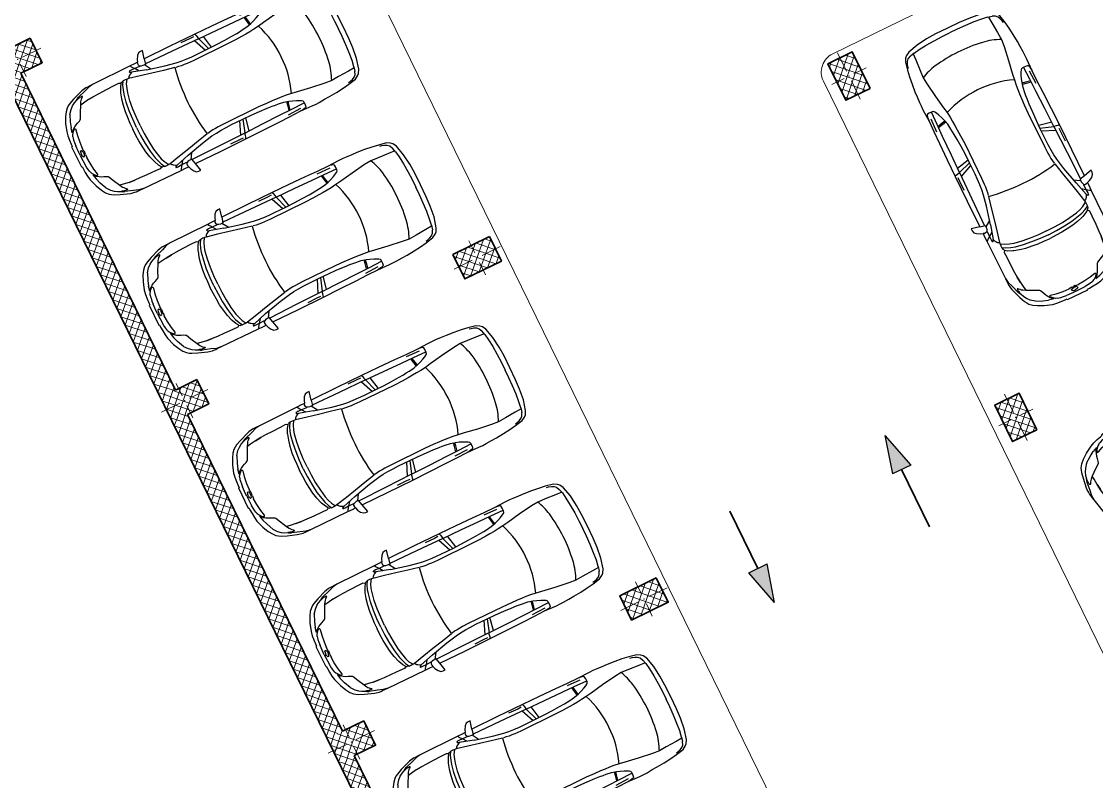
# Model space of a CAD drawing. Header units: metres. Extents: x 7511783 to 7512372, y 4692307 to 4692611.
# Drawn here: x 7511943.34 to 7511959.18, y 4692546.07 to 4692557.27 of the extents above; entities that cross this region are included whole.
import ezdxf

# ---------------------------------------------------------------- set-up
doc = ezdxf.new("R2010")
doc.units = ezdxf.units.M
doc.layers.get('0').update_dxf_attribs({"lineweight": 0})
for name, color, linetype, lineweight in [('2D Drafting - General_Pen_No__1', 7, 'Continuous', 0), ('A - Muret', 7, 'Continuous', 0), ('A - Muret_Pen_No__7', 7, 'Continuous', 0), ('A - Pllaka Themel', 7, 'Continuous', 0), ('A - Pllaka Themel_Pen_No__42', 8, 'Continuous', 0), ('A - Shtyllat', 7, 'Continuous', 0), ('A - Shtyllat_Pen_No__1', 7, 'Continuous', 0), ('A - Shtyllat_Pen_No__7', 7, 'Continuous', 0), ('A -Polyline', 7, 'Continuous', 0), ('Interior - Furniture _Pen_No__42', 8, 'Continuous', 0)]:
    doc.layers.add(name, color=color, linetype=linetype, lineweight=lineweight)
for name, color, linetype, lineweight, true_color in [('A - Muret_Pen_No__102', 7, 'Continuous', 0, 0xcccccc), ('A -Polyline_Pen_No__178', 7, 'Continuous', 0, 0xbda888), ('A -Polyline_Pen_No__48', 7, 'Continuous', 0, 0xa80f02), ('A -Polyline_Pen_No__8', 7, 'Continuous', 0, 0xa80f02)]:
    doc.layers.add(name, color=color, linetype=linetype, lineweight=lineweight, true_color=true_color)
pattern_1 = [(44.99999999999999, (0, 0), (-68.94290863686237, 68.94290863686243), []), (135.0000000000002, (0, 0), (68.94290863686219, 68.94290863686261), [])]

# ---------------------------------------------------------------- blocks, each defined once
blk = doc.blocks.new('Slab_5', base_point=(27099.99999994247, -19050.45703700876))
at = {"layer": 'A - Pllaka Themel_Pen_No__42', "color": 8, "linetype": 'Continuous', "lineweight": 25, "flags": 128}
blk.add_lwpolyline([(27099.99999994247, -19050.45703700876), (27099.99999994245, -53141.28956256485), (34367.48378446266, -53141.28956256485), (34572.08011014806, -54047.73212241127), (58725.51372234098, -48551.56399353077), (58577.30438397717, -47886.40318112021), (60192.66493870387, -47573.34216697118), (56976.71528492225, -33242.20353530695), (55470.262655318, -33580.37692266011), (52202.17436583389, -19050.80466526669)], close=True, dxfattribs=at)
blk = doc.blocks.new('Wall_57', base_point=(27099.99446052978, -53141.22343468484))
at = {"layer": 'A - Muret_Pen_No__102', "linetype": 'Continuous', "lineweight": 13, "true_color": 0xcccccc}
h = blk.add_hatch(dxfattribs=at)
h.set_pattern_fill('CONCRETE_BLOCK', color=254, style=0, pattern_type=2)
h.set_pattern_definition(pattern_1)
h.paths.add_polyline_path([(27099.99446052978, -36341.22337217613), (27099.99990243904, -35941.22350032902), (27349.99453503392, -35941.22696336218), (27349.99453503392, -30741.22689783305), (27099.99446052978, -30741.22343479989)])
h = blk.add_hatch(dxfattribs=at)
h.set_pattern_fill('CONCRETE_BLOCK', color=254, style=0, pattern_type=2)
h.set_pattern_definition(pattern_1)
h.paths.add_polyline_path([(27099.99446052978, -41941.22340399874), (27100.00003356941, -41541.22340172569), (27349.99446195043, -41541.22684389723), (27349.99446195043, -36341.22681434767), (27099.99446052978, -36341.22337217613)])
h = blk.add_hatch(dxfattribs=at)
h.set_pattern_fill('CONCRETE_BLOCK', color=254, style=0, pattern_type=2)
h.set_pattern_definition(pattern_1)
h.paths.add_polyline_path([(27349.99446195043, -41941.22684617028), (27099.99446052978, -41941.22340399874), (27099.99446052978, -47341.22343468483), (27099.99986965648, -46941.22326849886), (27349.99446195043, -46941.22671067039)])
at = {"layer": 'A - Muret_Pen_No__7', "color": 7, "linetype": 'Continuous', "lineweight": 35, "flags": 128}
for points in [[(27099.99446052978, -24950.64005230588), (27099.99446052978, -53141.22343468484)], [(27349.99446052978, -35941.2268968561), (27349.99446052978, -30741.22689693282)], [(27349.99446052978, -41541.22689681775), (27349.99446052978, -36341.22689689446)], [(27349.99446052978, -46941.2268967794), (27349.99446052978, -41941.22689685611)]]:
    blk.add_lwpolyline(points, dxfattribs=at)
blk = doc.blocks.new('Column_113', base_point=(27399.99723020735, -30541.22758937858))
at = {"layer": 'A - Shtyllat', "linetype": 'Continuous', "lineweight": 0, "true_color": 0x000000}
h = blk.add_hatch(dxfattribs=at)
h.set_pattern_fill('CONCRETE_BLOCK', color=18, style=0, pattern_type=2)
h.set_pattern_definition(pattern_1)
h.paths.add_polyline_path([(27099.99446052978, -30741.22343479989), (27349.99446052978, -30741.22689693281), (27349.99446052978, -30341.22689689446), (27099.99999994247, -30341.22343483824)])
h = blk.add_hatch(dxfattribs=at)
h.set_pattern_fill('CONCRETE_BLOCK', color=18, style=0, pattern_type=2)
h.set_pattern_definition(pattern_1)
h.paths.add_polyline_path([(27699.99999988493, -30341.23174395727), (27349.99446052978, -30341.22689689446), (27349.99446052978, -30741.22689693281), (27699.99446047224, -30741.23174391892)])
at = {"layer": 'A - Shtyllat_Pen_No__1', "color": 7, "linetype": 'Continuous', "lineweight": 13}
for p, q in [((27399.99833808989, -30461.22758938625), (27400.00110779624, -30261.22758940543)), ((27319.99723021503, -30541.22648149604), (27019.99723024379, -30541.22232693652)), ((27479.99723019968, -30541.22869726111), (27779.99723017092, -30541.23285182063)), ((27399.99612232482, -30621.22758937091), (27399.99335261847, -30821.22758935173))]:
    blk.add_line(p, q, dxfattribs=at)
blk.add_point((27399.99723020735, -30541.22758937858), dxfattribs=at)
at = {"layer": 'A - Shtyllat_Pen_No__7', "color": 7, "linetype": 'Continuous', "lineweight": 35, "flags": 128}
for points in [[(27699.99999988493, -30341.23174395727), (27349.99446052978, -30341.22689689446)], [(27349.99446052978, -30741.22689693281), (27699.99446047224, -30741.23174391892), (27699.99999988493, -30341.23174395727)]]:
    blk.add_lwpolyline(points, dxfattribs=at)
blk = doc.blocks.new('Column_114', base_point=(32200, -36141.28540810118))
at = {"layer": 'A - Shtyllat', "linetype": 'Continuous', "lineweight": 0, "true_color": 0x000000}
h = blk.add_hatch(dxfattribs=at)
h.set_pattern_fill('CONCRETE_BLOCK', color=18, style=0, pattern_type=2)
h.set_pattern_definition(pattern_1)
h.paths.add_polyline_path([(32500.00276967757, -35941.28956267988), (31900.00276973511, -35941.28125356085), (31899.99723032242, -36341.28125352249), (32499.99723026488, -36341.28956264152)])
at = {"layer": 'A - Shtyllat_Pen_No__1', "color": 7, "linetype": 'Continuous', "lineweight": 13}
for p, q in [((32200.00110788253, -36061.28540810885), (32200.00387758888, -35861.28540812803)), ((32120.00000000767, -36141.28430021864), (31820.00000003643, -36141.28014565913)), ((32199.99889211746, -36221.28540809351), (32199.99612241111, -36421.28540807433)), ((32279.99999999233, -36141.28651598372), (32579.99999996355, -36141.29067054323))]:
    blk.add_line(p, q, dxfattribs=at)
blk.add_point((32200, -36141.28540810118), dxfattribs=at)
at = {"layer": 'A - Shtyllat_Pen_No__7', "color": 7, "linetype": 'Continuous', "lineweight": 35, "flags": 128}
blk.add_lwpolyline([(32500.00276967757, -35941.28956267988), (31900.00276973511, -35941.28125356085), (31899.99723032242, -36341.28125352249), (32499.99723026488, -36341.28956264152)], close=True, dxfattribs=at)
blk = doc.blocks.new('Column_115', base_point=(38299.99999999999, -36141.28540810119))
at = {"layer": 'A - Shtyllat', "linetype": 'Continuous', "lineweight": 0, "true_color": 0x000000}
h = blk.add_hatch(dxfattribs=at)
h.set_pattern_fill('CONCRETE_BLOCK', color=18, style=0, pattern_type=2)
h.set_pattern_definition(pattern_1)
h.paths.add_polyline_path([(38499.9958454213, -36441.28817777876), (38500.00415454033, -35841.28817783631), (38100.00415457868, -35841.28263842361), (38099.99584545965, -36441.28263836607)])
at = {"layer": 'A - Shtyllat_Pen_No__1', "color": 7, "linetype": 'Continuous', "lineweight": 13}
for p, q in [((38300.00110788253, -36061.28540810886), (38300.00526244204, -35761.28540813763)), ((38220.00000000766, -36141.28430021865), (38020.00000002684, -36141.28153051231)), ((38299.99889211745, -36221.28540809352), (38299.99473755794, -36521.28540806475)), ((38379.99999999232, -36141.28651598373), (38579.99999997314, -36141.28928569007))]:
    blk.add_line(p, q, dxfattribs=at)
blk.add_point((38299.99999999999, -36141.28540810119), dxfattribs=at)
at = {"layer": 'A - Shtyllat_Pen_No__7', "color": 7, "linetype": 'Continuous', "lineweight": 35, "flags": 128}
blk.add_lwpolyline([(38499.9958454213, -36441.28817777876), (38500.00415454033, -35841.28817783631), (38100.00415457868, -35841.28263842361), (38099.99584545965, -36441.28263836607)], close=True, dxfattribs=at)
blk = doc.blocks.new('Column_116', base_point=(27399.99723020735, -36141.22758934022))
at = {"layer": 'A - Shtyllat', "linetype": 'Continuous', "lineweight": 0, "true_color": 0x000000}
h = blk.add_hatch(dxfattribs=at)
h.set_pattern_fill('CONCRETE_BLOCK', color=18, style=0, pattern_type=2)
h.set_pattern_definition(pattern_1)
h.paths.add_polyline_path([(27099.99446052978, -36341.22343476152), (27349.99446052978, -36341.22689689446), (27349.99446052978, -35941.2268968561), (27099.99999994247, -35941.22343479988)])
h = blk.add_hatch(dxfattribs=at)
h.set_pattern_fill('CONCRETE_BLOCK', color=18, style=0, pattern_type=2)
h.set_pattern_definition(pattern_1)
h.paths.add_polyline_path([(27699.99999988493, -35941.23174391891), (27349.99446052978, -35941.2268968561), (27349.99446052978, -36341.22689689446), (27699.99446047224, -36341.23174388055)])
at = {"layer": 'A - Shtyllat_Pen_No__1', "color": 7, "linetype": 'Continuous', "lineweight": 13}
for p, q in [((27399.99833808989, -36061.22758934789), (27400.00110779624, -35861.22758936707)), ((27319.99723021503, -36141.22648145768), (27019.99723024379, -36141.22232689817)), ((27399.99612232482, -36221.22758933255), (27399.99335261847, -36421.22758931337)), ((27479.99723019968, -36141.22869722276), (27779.99723017092, -36141.23285178227))]:
    blk.add_line(p, q, dxfattribs=at)
blk.add_point((27399.99723020735, -36141.22758934022), dxfattribs=at)
at = {"layer": 'A - Shtyllat_Pen_No__7', "color": 7, "linetype": 'Continuous', "lineweight": 35, "flags": 128}
for points in [[(27699.99999988493, -35941.23174391891), (27349.99446052978, -35941.2268968561)], [(27349.99446052978, -36341.22689689446), (27699.99446047224, -36341.23174388055), (27699.99999988493, -35941.23174391891)]]:
    blk.add_lwpolyline(points, dxfattribs=at)
blk = doc.blocks.new('Column_117', base_point=(32200, -41741.28540806284))
at = {"layer": 'A - Shtyllat', "linetype": 'Continuous', "lineweight": 0, "true_color": 0x000000}
h = blk.add_hatch(dxfattribs=at)
h.set_pattern_fill('CONCRETE_BLOCK', color=18, style=0, pattern_type=2)
h.set_pattern_definition(pattern_1)
h.paths.add_polyline_path([(32500.00276967757, -41541.28956264153), (31900.00276973511, -41541.2812535225), (31899.99723032242, -41941.28125348414), (32499.99723026488, -41941.28956260317)])
at = {"layer": 'A - Shtyllat_Pen_No__1', "color": 7, "linetype": 'Continuous', "lineweight": 13}
for p, q in [((32200.00110788253, -41661.28540807051), (32200.00387758888, -41461.28540808969)), ((32120.00000000767, -41741.2843001803), (31820.00000003643, -41741.28014562078)), ((32199.99889211746, -41821.28540805517), (32199.99612241111, -42021.28540803598)), ((32279.99999999233, -41741.28651594538), (32579.99999996355, -41741.29067050489))]:
    blk.add_line(p, q, dxfattribs=at)
blk.add_point((32200, -41741.28540806284), dxfattribs=at)
at = {"layer": 'A - Shtyllat_Pen_No__7', "color": 7, "linetype": 'Continuous', "lineweight": 35, "flags": 128}
blk.add_lwpolyline([(32500.00276967757, -41541.28956264153), (31900.00276973511, -41541.2812535225), (31899.99723032242, -41941.28125348414), (32499.99723026488, -41941.28956260317)], close=True, dxfattribs=at)
blk = doc.blocks.new('Column_118', base_point=(38299.99999999999, -41741.28540806284))
at = {"layer": 'A - Shtyllat', "linetype": 'Continuous', "lineweight": 0, "true_color": 0x000000}
h = blk.add_hatch(dxfattribs=at)
h.set_pattern_fill('CONCRETE_BLOCK', color=18, style=0, pattern_type=2)
h.set_pattern_definition(pattern_1)
h.paths.add_polyline_path([(38499.9958454213, -42041.28817774041), (38500.00415454033, -41441.28817779795), (38100.00415457868, -41441.28263838526), (38099.99584545965, -42041.28263832772)])
at = {"layer": 'A - Shtyllat_Pen_No__1', "color": 7, "linetype": 'Continuous', "lineweight": 13}
for p, q in [((38300.00110788253, -41661.28540807051), (38300.00526244204, -41361.28540809928)), ((38220.00000000766, -41741.2843001803), (38020.00000002684, -41741.28153047396)), ((38299.99889211745, -41821.28540805517), (38299.99473755794, -42121.28540802639)), ((38379.99999999232, -41741.28651594538), (38579.99999997314, -41741.28928565172))]:
    blk.add_line(p, q, dxfattribs=at)
blk.add_point((38299.99999999999, -41741.28540806284), dxfattribs=at)
at = {"layer": 'A - Shtyllat_Pen_No__7', "color": 7, "linetype": 'Continuous', "lineweight": 35, "flags": 128}
blk.add_lwpolyline([(38499.9958454213, -42041.28817774041), (38500.00415454033, -41441.28817779795), (38100.00415457868, -41441.28263838526), (38099.99584545965, -42041.28263832772)], close=True, dxfattribs=at)
blk = doc.blocks.new('Column_119', base_point=(27399.99723020735, -41741.22758930187))
at = {"layer": 'A - Shtyllat', "linetype": 'Continuous', "lineweight": 0, "true_color": 0x000000}
h = blk.add_hatch(dxfattribs=at)
h.set_pattern_fill('CONCRETE_BLOCK', color=18, style=0, pattern_type=2)
h.set_pattern_definition(pattern_1)
h.paths.add_polyline_path([(27099.99446052978, -41941.22343472318), (27349.99446052978, -41941.22689685611), (27349.99446052978, -41541.22689681775), (27099.99999994247, -41541.22343476153)])
h = blk.add_hatch(dxfattribs=at)
h.set_pattern_fill('CONCRETE_BLOCK', color=18, style=0, pattern_type=2)
h.set_pattern_definition(pattern_1)
h.paths.add_polyline_path([(27699.99999988493, -41541.23174388057), (27349.99446052978, -41541.22689681775), (27349.99446052978, -41941.22689685611), (27699.99446047224, -41941.23174384221)])
at = {"layer": 'A - Shtyllat_Pen_No__1', "color": 7, "linetype": 'Continuous', "lineweight": 13}
for p, q in [((27399.99833808989, -41661.22758930954), (27400.00110779624, -41461.22758932872)), ((27319.99723021503, -41741.22648141933), (27019.99723024379, -41741.22232685982)), ((27399.99612232482, -41821.22758929421), (27399.99335261847, -42021.22758927502)), ((27479.99723019968, -41741.22869718441), (27779.99723017092, -41741.23285174392))]:
    blk.add_line(p, q, dxfattribs=at)
blk.add_point((27399.99723020735, -41741.22758930187), dxfattribs=at)
at = {"layer": 'A - Shtyllat_Pen_No__7', "color": 7, "linetype": 'Continuous', "lineweight": 35, "flags": 128}
for points in [[(27699.99999988493, -41541.23174388057), (27349.99446052978, -41541.22689681775)], [(27349.99446052978, -41941.22689685611), (27699.99446047224, -41941.23174384221), (27699.99999988493, -41541.23174388057)]]:
    blk.add_lwpolyline(points, dxfattribs=at)
blk = doc.blocks.new('Car 05 22')
at = {"layer": 'Interior - Furniture _Pen_No__42', "color": 8, "linetype": 'Continuous', "lineweight": 25}
for p, q in [((1961.117547741, 983.2211582230001), (1928.938242309, 983.2211582230001)), ((1928.938242309, 983.2211582230001), (1957.843908175, 858.0544967500001)), ((1996.903176747, 974.9060932166), (1961.117547741, 983.2211582230001)), ((2026.89661068, 945.007687052), (1996.903176747, 974.9060932166)), ((-585.227090103, 801.027979058), (-706.3378894982, 775.7872218095)), ((-483.1389679684001, 817.2581826864), (-585.227090103, 801.027979058)), ((-372.3345973750002, 830.2299334650002), (-483.1389679684001, 817.2581826864)), ((-251.752794228, 841.0437339470001), (-372.3345973750002, 830.2299334650002)), ((-168.2198443133, 844.6061713611999), (-251.752794228, 841.0437339470001)), ((-78.35772569479998, 850.6357850930001), (-168.2198443133, 844.6061713611999)), ((-24.036324899, 852.2918850640001), (-78.35772569479998, 850.6357850930001)), ((40.3182760438, 852.333685063), (-24.036324899, 852.2918850640001)), ((230.8030912739, 845.5192631063), (40.3182760438, 852.333685063)), ((124.560977278, 791.396786131), (129.0398444, 820.468777931)), ((129.0398444, 820.468777931), (138.8862428820001, 832.3883788069999)), ((138.8862428820001, 832.3883788069999), (165.168377873, 840.2758852750001)), ((165.168377873, 840.2758852750001), (194.733578306, 844.324685204)), ((194.733578306, 844.324685204), (230.803091274, 845.519263106)), ((210.873013229, 809.231738788), (418.0703055720001, 816.1926024380002)), ((400.0158099590001, 847.5968063790001), (230.8030912739, 845.5192631063)), ((590.7241636140001, 851.6786068920002), (400.0158099590001, 847.5968063790001)), ((856.5325990199999, 856.1697074550001), (590.7241636140001, 851.6786068920002)), ((1129.8609284, 858.5331077519999), (856.5325990199999, 856.1697074550001)), ((1115.14443198, 808.9482015290001), (1108.59023357, 773.98329714)), ((1119.51383092, 833.267204581), (1115.14443198, 808.9482015290001)), ((1120.16623076, 836.3248049650001), (1119.51383092, 833.267204581)), ((1120.69723063, 838.160005195), (1120.16623076, 836.3248049650001)), ((1129.8609284, 858.5331077519999), (1120.69723063, 838.160005195)), ((1536.1071561, 860.3802508980001), (1129.8609284, 858.5331077519999)), ((1162.63563846, 830.4777734580001), (1220.13025657, 829.0713745190002)), ((1220.13025657, 829.0713745190002), (1369.65750367, 831.4890726950001)), ((1957.843908175, 858.0544967500001), (1536.1071561, 860.3802508980001)), ((1957.84390817, 858.0544967500001), (1977.22141076, 777.427813481)), ((2054.5732194, 897.577022836), (2026.89661068, 945.007687052)), ((2044.48611622, 783.069509224), (2063.35562216, 792.2740022800001)), ((2067.91700908, 857.6794056350002), (2054.5732194, 897.577022836)), ((2063.35562216, 792.2740022800001), (2070.42572439, 799.8521965630001)), ((2068.68333559, 787.696981005), (2065.39356605, 794.4584027669999)), ((2119.91703998, 857.4374531180001), (2067.91700908, 857.6794056350002)), ((2075.28112592, 835.6608695470001), (2067.91700908, 857.6794056350002)), ((2070.42572439, 799.8521965630001), (2075.2191259, 809.398389361)), ((2075.2191259, 809.398389361), (2075.28112592, 835.6608695470001)), ((2193.165590015, 856.4504063259001), (2119.91703998, 857.4374531180001)), ((2148.02030692, 790.4828861469999), (2166.81146925, 813.8145374840001)), ((2166.81146925, 813.8145374840001), (2182.27381684, 834.0818412380002)), ((2182.27381684, 834.0818412380002), (2193.16559002, 856.4504063260001)), ((2808.01466132, 852.5547640039999), (2193.165590015, 856.4504063259001)), ((2855.7113639, 852.6327640009999), (2808.01466132, 852.5547640039999)), ((2808.01466132, 852.5547640039999), (2876.86636504, 843.3172643940001)), ((2891.44016583, 852.528764005), (2855.7113639, 852.6327640009999)), ((2876.86636504, 843.3172643940001), (2954.16376923, 813.731165643)), ((2922.51356751, 852.0343640259999), (2891.44016583, 852.528764005)), ((2904.11849592, 832.8863289209999), (2905.06820589, 832.837990116)), ((2945.17226874, 849.4061641369999), (2922.51356751, 852.0343640259999)), ((2989.61447115, 839.6482645490003), (2945.17226874, 849.4061641369999)), ((2954.16376923, 813.731165643), (3075.78877375, 774.6896785450001)), ((3013.55027244, 833.064864827), (2989.61447115, 839.6482645490003)), ((3154.26138006, 782.5577669589999), (3013.55027244, 833.064864827)), ((-815.0478655078001, 667.7598955197003), (-855.0523550635, 511.0116477078998)), ((-784.8200333720001, 721.8124613509999), (-815.0478655078001, 667.7598955197003)), ((-757.6903274910002, 747.022066986), (-784.8200333720001, 721.8124613509999)), ((-768.27197925, 602.2788720830002), (-750.5770825730001, 669.7773949330001)), ((-706.3378894982, 775.7872218095), (-757.6903274910002, 747.022066986)), ((-729.425104913, 716.3992494200002), (-750.5770825730001, 669.7773949330001)), ((-701.0941271610001, 743.2591195180001), (-729.425104913, 716.3992494200002)), ((-664.8727541800001, 760.961322365), (-701.0941271610001, 743.2591195180001)), ((-665.7281459970001, 623.9546285630003), (-500.877431885, 634.180288886)), ((-626.571782751, 772.4860242179999), (-664.8727541800001, 760.961322365)), ((-594.8871138119998, 778.489558035), (-626.571782751, 772.4860242179999)), ((-500.877431885, 634.180288886), (-383.0238853850001, 641.9613403830001)), ((-383.0238853850001, 641.9613403830001), (-274.2208861730001, 631.3184000780001)), ((125.693926866, 743.8968737240001), (124.560977278, 791.396786131)), ((327.3887276080001, 761.9208956260001), (125.394377448, 756.455747737)), ((132.4291391170001, 722.8048827370001), (125.693926866, 743.8968737240001)), ((146.670770152, 710.6062742990001), (132.4291391170001, 722.8048827370001)), ((171.252864179, 696.6287725440002), (146.670770152, 710.6062742990001)), ((212.566754139, 676.5412700230003), (171.252864179, 696.6287725440002)), ((266.3151410770001, 654.566867265), (212.566754139, 676.5412700230003)), ((319.490328155, 636.426864989), (266.3151410770001, 654.566867265)), ((392.7088835140001, 617.8124267930001), (319.490328155, 636.426864989)), ((521.950780327, 764.672895972), (327.3887276080001, 761.9208956260001)), ((339.1227247570001, 683.1192857359999), (329.5580559370001, 633.867334886)), ((355.2943663540001, 762.315609428), (339.1227247570001, 683.1192857359999)), ((357.2289958010001, 683.375391506), (346.76505809, 629.492778784)), ((373.4006373970001, 762.571715197), (357.2289958010001, 683.375391506)), ((813.6270094460001, 769.327996556), (521.950780327, 764.672895972)), ((1108.59023357, 773.98329714), (813.6270094460001, 769.327996556)), ((1036.25651944, 772.8416796290002), (996.5002997029999, 578.7916468290002)), ((1041.96657906, 578.0240872360001), (1107.56627095, 773.967136299)), ((1173.32542975, 774.8950612010001), (1090.33970038, 577.8925306800002)), ((1108.59023357, 773.98329714), (1537.61805657, 780.0259473990001)), ((1537.61805657, 780.0256115210001), (1974.99295641, 786.0764425990001)), ((1730.35620914, 633.8338533080002), (1562.00595611, 600.5964783840001)), ((2000.39650233, 701.5917706940002), (1730.35620914, 633.8338533080002)), ((1939.15395607, 686.22492547), (1995.917261, 777.427813481)), ((1952.84760406, 621.338789111), (2122.04550654, 659.9572884350001)), ((1977.22141076, 777.427813481), (2019.59119012, 777.427813481)), ((2000.39650233, 701.5917706940002), (2213.53100788, 762.9814866290001)), ((2019.59119012, 777.427813481), (2044.48611622, 783.069509224)), ((2068.68333559, 787.696981005), (2148.02030692, 790.4828861469999)), ((2106.51930118, 732.1586113790001), (2148.02030692, 790.4828861469999)), ((2122.04550654, 659.9572884350001), (2293.79610906, 697.650987774)), ((2148.02030692, 790.4828861469999), (2205.61920777, 792.204186117)), ((2205.61920777, 792.204186117), (2227.21980808, 791.0038861380001)), ((2226.59190807, 769.8777067159999), (2213.53100788, 762.9814866290001)), ((2213.53100788, 762.9814866290001), (2238.34670825, 752.240186817)), ((2234.36910819, 773.9630864369999), (2226.59190807, 769.8828865080001)), ((2227.21980808, 791.0038861380001), (2232.61990816, 790.0299861550001)), ((2232.61990816, 790.0299861550001), (2237.93539134, 787.287122525)), ((2238.46067648, 776.864360243), (2234.36910819, 773.9630864369999)), ((2240.81890828, 784.0391862600001), (2237.93539134, 787.287122525)), ((2238.34670825, 752.240186817), (2258.53170854, 739.7174870370001)), ((2238.46067648, 776.864360243), (2240.85090828, 780.520986322)), ((2240.85090828, 780.520986322), (2240.81890828, 784.0391862600001)), ((2258.53170854, 739.7174870370001), (2269.0398087, 731.086787188)), ((2269.0398087, 731.086787188), (2278.83550884, 721.9650873480001)), ((2278.83550884, 721.9650873480001), (2293.79610906, 697.650987774)), ((2293.79610906, 697.650987774), (2317.1870094, 700.7385877199999)), ((2293.79610906, 697.6386630720001), (2293.79610906, 697.650987774)), ((2317.1870094, 700.7385877199999), (2345.74280982, 702.7498876850002)), ((2355.13419975, 639.912801441), (2317.1870094, 700.7385877199999)), ((2345.74280982, 702.7498876850002), (2378.92931031, 702.0184876970001)), ((2379.77420337, 575.387091212), (2355.13301598, 639.9159014410001)), ((2410.10490185, 649.1086815510001), (2378.92931031, 702.0184876970001)), ((2378.92931031, 702.0184876970001), (2410.57231077, 694.202887834)), ((2436.02871163, 583.2244924540001), (2410.10490185, 649.1086815510001)), ((2410.57231077, 694.202887834), (2410.58631694, 694.1782473540002)), ((2428.73881104, 681.706188053), (2410.57231077, 694.202887834)), ((2428.73881104, 681.706188053), (2457.25830016, 700.0355353230001)), ((2428.77597173, 681.7007453250001), (2428.73881104, 681.706188053)), ((2428.77597173, 681.7007453250001), (2456.66545813, 639.8418234830003)), ((2456.66545813, 639.8418234830003), (2487.23639187, 574.2621729599999)), ((2457.25830016, 700.0355353230001), (2535.4819126, 697.9905877680001)), ((2535.4226126, 697.9916562040003), (2673.21491462, 695.5089878119999)), ((2535.46586986, 697.9894090810001), (2535.4819126, 697.988971943)), ((2673.21491462, 695.5089878119999), (2787.200816290001, 691.4809878819999)), ((2787.200816290001, 691.4809878819999), (2868.41581748, 687.223087957)), ((2868.39588233, 687.2248867100001), (2959.72331881, 678.984388101)), ((2959.72331881, 678.984388101), (2868.41581748, 687.1969879569999)), ((2959.72331881, 678.984388101), (3047.2313201, 666.2002883250001)), ((3022.47491973, 758.305686711), (3023.66221975, 762.4851866380001)), ((3024.49924208, 753.7186598590001), (3022.47491973, 758.305686711)), ((3023.66221975, 762.4851866380001), (3034.64521991, 765.0503865930001)), ((3037.91041996, 743.452886971), (3024.49924208, 753.7186598590001)), ((3034.64521991, 765.0503865930001), (3046.93432009, 763.817386614)), ((3050.61522015, 730.6688871950001), (3037.91041996, 743.452886971)), ((3046.93432009, 763.817386614), (3060.9451203, 762.9292866300001)), ((3047.20992906, 666.2041971140002), (3100.00912087, 656.556188494)), ((3064.50712035, 714.6457874760001), (3050.61522015, 730.6688871950001)), ((3060.9451203, 762.9292866300001), (3089.85712072, 757.3861867269999)), ((3076.97452053, 697.807687771), (3064.50712035, 714.6457874760001)), ((3100.48402088, 763.1120866269999), (3075.78877375, 774.6896785450001)), ((3100.00912087, 656.556188494), (3076.97452053, 697.807687771)), ((3089.85712072, 757.3861867269999), (3108.43932099, 751.4304868319999)), ((3152.92075342, 553.873393456), (3100.00912087, 656.556188494)), ((3114.13862108, 753.311186799), (3100.48402088, 763.1120866269999)), ((3108.43932099, 751.4304868319999), (3122.8656212, 746.435986919)), ((3122.8656212, 746.435986919), (3114.13862108, 753.311186799)), ((3170.0706946, 726.5554905960001), (3122.8656212, 746.435986919)), ((3235.883818752, 747.6101556219), (3154.26138006, 782.5577669589999)), ((3211.69204952, 701.0151137130001), (3170.0706946, 726.5554905960001)), ((3254.25934432, 663.1775183300001), (3211.69204952, 701.0151137130001)), ((3269.07948628, 728.3294692490001), (3235.883818752, 747.6101556219)), ((3301.86726379, 602.8090087200001), (3254.25934432, 663.1775183300001)), ((3298.56678787, 705.6390702070001), (3269.07948628, 728.3294692490001)), ((3337.33388997, 663.380671991), (3298.56678787, 705.6390702070001)), ((3374.49419199, 603.583974516), (3337.33388997, 663.380671991)), ((-855.0523550635, 511.0116477078998), (-874.6778528530002, 344.9579771100001)), ((-782.7621654889999, 510.0273763590001), (-794.5333543099999, 390.6265818930001)), ((-768.27197925, 602.2788720830002), (-782.764796709, 510.0106247469999)), ((-764.3441764490001, 617.261773195), (-665.7281459970001, 623.9546285630003)), ((-274.2208861730001, 631.3184000780001), (-56.40485420300001, 600.536895199)), ((-56.40485420300001, 600.536895199), (145.941775497, 566.5900898169999)), ((145.941775497, 566.5900898169999), (233.261172115, 552.312592089)), ((233.261172115, 552.312592089), (315.3092800730001, 541.359190513)), ((315.2936019620001, 541.3606176840001), (384.2945810830001, 535.0794906230002)), ((384.2815104790001, 535.0803623180001), (454.174320738, 530.4191213629999)), ((474.8166917820001, 607.105387857), (392.7088835140001, 617.8124267930001)), ((454.170282107, 530.4193907049998), (526.242583163, 526.2868907769998)), ((521.3449804749999, 601.6186871690002), (474.8166917820001, 607.105387857)), ((569.993568652, 596.838186569), (521.3449804749999, 601.6186871690002)), ((526.2331313149999, 526.287307384), (627.7018846490002, 521.814890855)), ((652.59274858, 590.9845858339999), (569.993568652, 596.838186569)), ((627.6985462070002, 521.8149872519999), (756.75876515, 518.0884218199999)), ((772.8388193580001, 584.9903850819999), (652.59274858, 590.9845858339999)), ((756.75876515, 518.0884218199999), (1322.62824821, 518.052230308)), ((907.266686691, 580.298084493), (772.8388193580001, 584.9903850819999)), ((1041.96657906, 578.0240872360001), (907.266686691, 580.298084493)), ((1227.79815085, 577.518695794), (1041.96657906, 578.0240872360001)), ((1316.09897866, 580.475793563), (1227.79815085, 577.518695794)), ((1403.02450604, 584.4121905939999), (1316.09897866, 580.475793563)), ((1322.62824821, 518.052230308), (1420.49779626, 521.6528908580001)), ((1483.8761315, 590.1361862749999), (1403.02450604, 584.4121905939999)), ((1420.49066257, 521.652523245), (1466.64156934, 524.030772681)), ((1466.62639694, 524.029990817), (1510.87647584, 527.594696836)), ((1562.00595611, 600.5964783840001), (1483.8761315, 590.1361862749999)), ((1510.85529759, 527.5929907539999), (1554.25309822, 533.0576906580002)), ((1554.25309822, 533.0576906580002), (1596.82961355, 540.969674969)), ((1597.28918852, 541.1774857889999), (1596.65116701, 540.8889849259999)), ((1610.72419049, 544.0665862469999), (1779.61280153, 581.7538898049999)), ((1779.61280153, 581.7538898049999), (1952.84760406, 621.338789111)), ((2397.33410595, 514.2584815219999), (2379.77250853, 575.3929912130001)), ((2419.31580918, 395.73626267), (2397.33316008, 514.2635815229999)), ((2453.63941421, 521.616582688), (2436.02871163, 583.2244924540001)), ((2477.61661773, 401.0764635800001), (2453.63941421, 521.616582688)), ((2487.23639187, 574.2621729599999), (2491.79934275, 562.0052962960002)), ((2491.79994982, 562.0052962960002), (2517.90263133, 477.034766618)), ((2517.90263133, 477.034766618), (2537.54372273, 384.081034151)), ((3189.62073735, 475.569766106), (3152.92075342, 553.873393456)), ((3199.39883308, 466.7584630290001), (3189.62073735, 475.569766106)), ((3301.86726379, 602.8090087200001), (3346.01551313, 501.42179807)), ((3346.01551313, 501.42179807), (3374.29746586, 419.557472908)), ((3418.40079436, 512.743978351), (3374.49419199, 603.583974516)), ((3457.47689648, 393.098483403), (3418.40079436, 512.743978351)), ((-874.6778528530002, 344.9579771100001), (-882.9440546450002, 194.680643518)), ((-794.5333543099999, 390.6265818930001), (-802.432846809, 258.715288008)), ((2433.73206705, 266.091642182), (2419.31580918, 395.73626267)), ((2493.88922012, 269.050242651), (2477.61661773, 401.0764635800001)), ((2537.54372273, 384.081034151), (2551.45611664, 285.6281997640001)), ((3220.69886845, 454.3885401880001), (3199.39883308, 466.7584630290001)), ((3256.10680826, 439.241753418), (3220.67662376, 454.401458713)), ((3288.39019413, 425.101248479), (3256.10680826, 439.241753418)), ((3319.36158057, 408.4128426500001), (3288.39019413, 425.101248479)), ((3353.46269085, 384.251283776), (3319.36158057, 408.4128426500001)), ((3321.23357975, 370.497229407), (3320.99727986, 362.132926485)), ((3320.99727986, 362.132926485), (3338.31527228, 276.8564967000001)), ((3324.65427826, 377.297531782), (3321.23357975, 370.497229407)), ((3328.30797666, 379.591332583), (3324.65427826, 377.297531782)), ((3338.46837221, 379.452332535), (3328.30797666, 379.591332583)), ((3363.6407612, 357.8117249760001), (3338.46837221, 379.452332535)), ((3377.18239213, 359.973484801), (3353.46269085, 384.251283776)), ((3396.66521323, 315.8049103040001), (3363.6407612, 357.8117249760001)), ((3391.09039087, 344.247647689), (3374.29746586, 419.557472908)), ((3391.09039087, 344.247647689), (3377.18239213, 359.973484801)), ((3468.34279707, 330.9338860280001), (3457.47689648, 393.098483403)), ((3474.4914974, 263.721088865), (3468.34279707, 330.9338860280001)), ((-882.9440546450002, 194.680643518), (-885.376707689, 0)), ((-802.432846809, 258.715288008), (-806.813142649, 124.936494209)), ((2441.61713002, 131.955220918), (2433.73181129, 266.093942182)), ((2503.10292147, 133.173421111), (2493.88922012, 269.050242651)), ((2551.45611664, 285.6281997640001), (2559.71041303, 193.693567653)), ((2559.71041303, 193.693567653), (2564.38081099, 101.185635342)), ((3338.31527228, 276.8564967000001), (3351.88296634, 172.661960307)), ((3351.88296634, 172.661960307), (3358.34376351, 75.87012649980001)), ((3408.0703938, 289.3779877820002), (3396.66521323, 315.8049103040001)), ((3408.0703938, 289.3779877820002), (3413.77629411, 267.259988716)), ((3413.77548775, 267.2641933500001), (3418.45445829, 242.866384828)), ((3418.45219437, 242.878189745), (3424.04489467, 200.723791525)), ((3424.04489467, 200.723791525), (3427.72848251, 152.023715234)), ((3478.33319761, 199.9171915590001), (3474.4914974, 263.721088865)), ((3479.35651311, 164.9481933352), (3478.33319761, 199.9171915590001)), ((3489.51959821, 164.9481933352), (3479.35651311, 164.9481933352)), ((3489.51959821, -164.9481933352), (3489.51959821, 164.9481933352)), ((-885.376707689, 0), (-882.9440546450002, -194.680643518)), ((-806.813142649, 124.936494209), (-808.0470753050001, 0)), ((-806.813142649, -124.936494209), (-808.0470753050001, 1.476718538480001e-13)), ((2444.0197128, -0.02730000432770001), (2441.61701245, 131.957220918)), ((2444.0197128, 0.02730000432710001), (2441.61701245, -131.957220918)), ((2506.01959488, -3.859767548100002e-13), (2503.10292147, 133.173421111)), ((2564.38081099, 101.185635342), (2566.01761027, -0.006100002130650002)), ((2564.38081099, -101.185635342), (2566.01761027, 0.006100002129970001)), ((3353.95786543, 27.8932505984), (3358.34376351, 75.87012649980001)), ((3353.95786543, 27.8932505984), (3353.95786543, -0.7649002671629999)), ((3353.95786543, -27.8932505984), (3353.95786543, 0.7649002671619999)), ((3370.89075802, 11.7411041009), (3370.32315827, -0.7649002671629999)), ((3370.89075802, -11.7411041009), (3370.32315827, 0.7649002671619999)), ((3372.49235732, 23.6550082622), (3370.89075802, 11.7411041009)), ((3376.26728506, 38.993950924), (3372.49235732, 23.6550082622)), ((3381.98685317, 46.5714162664), (3376.26728506, 38.993950924)), ((3386.21005132, 48.3522168884), (3381.98685317, 46.5714162664)), ((3386.21005132, 48.3522168884), (3394.28954778, 48.3522168884)), ((3398.51284593, 46.5714162664), (3394.28954778, 48.3522168884)), ((3404.23226311, 38.99375151340001), (3398.51284593, 46.5714162664)), ((3404.23226311, 38.99375151340001), (3408.00714178, 23.6550082622)), ((3408.00714178, 23.6550082622), (3409.76654101, 8.055102813469999)), ((3409.76654101, 8.055102813469999), (3409.76654101, -4.961309141290002e-13)), ((3432.36383112, 39.98011396419999), (3427.72848251, 152.023715234)), ((3431.76949509, 57.3729975776), (3431.76949509, 56.7710829698)), ((3432.04453126, -0.0109000038072), (3432.36383112, 39.98011396419999)), ((3432.04453126, 0.0109000038063), (3432.36383112, -39.98011396419999)), ((-802.432846809, -258.715288008), (-806.813142649, -124.936494209)), ((2441.61713002, -131.955220918), (2433.73181129, -266.093942182)), ((2503.10292147, -133.173421111), (2493.88922012, -269.050242651)), ((2506.01959488, -2.780368116010001e-13), (2503.10292147, -133.173421111)), ((2559.71041303, -193.693567653), (2564.38081099, -101.185635342)), ((3351.88296634, -172.661960307), (3358.34376351, -75.87012649980001)), ((3353.95786543, -27.8932505984), (3358.34376351, -75.87012649980001)), ((3372.49235732, -23.6550082622), (3370.89075802, -11.7411041009)), ((3376.26728506, -38.993950924), (3372.49235732, -23.6550082622)), ((3381.98685317, -46.5714162664), (3376.26728506, -38.993950924)), ((3386.21005132, -48.3522168884), (3381.98685317, -46.5714162664)), ((3386.21005132, -48.3522168884), (3394.28954778, -48.3522168884)), ((3398.51284593, -46.5714162664), (3394.28954778, -48.3522168884)), ((3404.23226311, -38.99375151340001), (3398.51284593, -46.5714162664)), ((3404.23226311, -38.99375151340001), (3408.00714178, -23.6550082622)), ((3408.00714178, -23.6550082622), (3409.76654101, -8.055102813469999)), ((3409.76654101, -8.055102813469999), (3409.76654101, -3.892295027780001e-13)), ((3424.04489467, -200.723791525), (3427.72848251, -152.023715234)), ((3432.36383112, -39.98011396419999), (3427.72848251, -152.023715234)), ((3431.76949509, -57.3729975776), (3431.76949509, -56.7710829698)), ((-882.9440546450002, -194.680643518), (-874.6778528530002, -344.9579771100001)), ((-794.5333543099999, -390.6265818930001), (-802.432846809, -258.715288008)), ((2433.73206705, -266.091642182), (2419.31580918, -395.73626267)), ((2493.88922012, -269.050242651), (2477.61661773, -401.0764635800001)), ((2537.54372273, -384.081034151), (2551.45611664, -285.6281997640001)), ((2551.45611664, -285.6281997640001), (2559.71041303, -193.693567653)), ((3320.99727986, -362.132926485), (3338.31527228, -276.8564967000001)), ((3338.31527228, -276.8564967000001), (3351.88296634, -172.661960307)), ((3396.66521323, -315.8049103040001), (3363.6407612, -357.8117249760001)), ((3408.0703938, -289.3779877820002), (3396.66521323, -315.8049103040001)), ((3408.0703938, -289.3779877820002), (3413.77629411, -267.259988716)), ((3413.77548775, -267.2641933500001), (3418.45445829, -242.866384828)), ((3418.45219437, -242.878189745), (3424.04489467, -200.723791525)), ((3468.34279707, -330.9338860280001), (3474.4914974, -263.721088865)), ((3474.4914974, -263.721088865), (3478.33319761, -199.9171915590001)), ((3478.33319761, -199.9171915590001), (3479.35651311, -164.9481933352)), ((3479.35651311, -164.9481933352), (3489.51959821, -164.9481933352)), ((-874.6778528530002, -344.9579771100001), (-855.0523550635, -511.0116477078998)), ((-782.7621654889999, -510.0273763590001), (-794.5333543099999, -390.6265818930001)), ((2419.31580918, -395.73626267), (2397.33316008, -514.2635815229999)), ((2477.61661773, -401.0764635800001), (2453.63941421, -521.616582688)), ((2517.90263133, -477.034766618), (2537.54372273, -384.081034151)), ((3199.39883308, -466.7584630290001), (3189.62073735, -475.569766106)), ((3220.69886845, -454.3885401880001), (3199.39883308, -466.7584630290001)), ((3256.10680826, -439.241753418), (3220.67662376, -454.401458713)), ((3288.39019413, -425.101248479), (3256.10680826, -439.241753418)), ((3319.36158057, -408.4128426500001), (3288.39019413, -425.101248479)), ((3353.46269085, -384.251283776), (3319.36158057, -408.4128426500001)), ((3321.23357975, -370.497229407), (3320.99727986, -362.132926485)), ((3324.65427826, -377.297531782), (3321.23357975, -370.497229407)), ((3328.30797666, -379.591332583), (3324.65427826, -377.297531782)), ((3338.46837221, -379.452332535), (3328.30797666, -379.591332583)), ((3363.6407612, -357.8117249760001), (3338.46837221, -379.452332535)), ((3346.01551313, -501.42179807), (3374.29746586, -419.557472908)), ((3377.18239213, -359.973484801), (3353.46269085, -384.251283776)), ((3391.09039087, -344.247647689), (3374.29746586, -419.557472908)), ((3391.09039087, -344.247647689), (3377.18239213, -359.973484801)), ((3418.40079436, -512.743978351), (3457.47689648, -393.098483403)), ((3457.47689648, -393.098483403), (3468.34279707, -330.9338860280001)), ((-855.0523550635, -511.0116477078998), (-815.0478655078001, -667.7598955197003)), ((-768.27197925, -602.2788720830002), (-782.764796709, -510.0106247469999)), ((-768.27197925, -602.2788720830002), (-750.5770825730001, -669.7773949330001)), ((-764.3441764490001, -617.261773195), (-665.7281459970001, -623.9546285630003)), ((-665.7281459970001, -623.9546285630003), (-500.877431885, -634.180288886)), ((-383.0238853850001, -641.9613403830001), (-274.2208861730001, -631.3184000780001)), ((-274.2208861730001, -631.3184000780001), (-56.40485420300001, -600.536895199)), ((-56.40485420300001, -600.536895199), (145.941775497, -566.5900898169999)), ((145.941775497, -566.5900898169999), (233.261172115, -552.312592089)), ((233.261172115, -552.312592089), (315.3092800730001, -541.359190513)), ((315.2936019620001, -541.3606176840001), (384.2945810830001, -535.0794906230002)), ((392.7088835140001, -617.8124267930001), (319.490328155, -636.426864989)), ((357.2289958010001, -683.375391506), (346.76505809, -629.492778784)), ((384.2815104790001, -535.0803623180001), (454.174320738, -530.4191213629999)), ((474.8166917820001, -607.105387857), (392.7088835140001, -617.8124267930001)), ((454.170282107, -530.4193907049998), (526.242583163, -526.2868907769998)), ((521.3449804749999, -601.6186871690002), (474.8166917820001, -607.105387857)), ((569.993568652, -596.838186569), (521.3449804749999, -601.6186871690002)), ((526.2331313149999, -526.287307384), (627.7018846490002, -521.814890855)), ((652.59274858, -590.9845858339999), (569.993568652, -596.838186569)), ((627.6985462070002, -521.8149872519999), (756.75876515, -518.0884218199999)), ((772.8388193580001, -584.9903850819999), (652.59274858, -590.9845858339999)), ((756.75876515, -518.0884218199999), (1322.62824821, -518.052230308)), ((907.266686691, -580.298084493), (772.8388193580001, -584.9903850819999)), ((1041.96657906, -578.0240872360001), (907.266686691, -580.298084493)), ((1036.25651944, -772.8416796290002), (996.5002997029999, -578.7916468290002)), ((1227.79815085, -577.518695794), (1041.96657906, -578.0240872360001)), ((1041.96657906, -578.0240872360001), (1107.56627095, -773.967136299)), ((1173.32542975, -774.8950612010001), (1090.33970038, -577.8925306800002)), ((1316.09897866, -580.475793563), (1227.79815085, -577.518695794)), ((1403.02450604, -584.4121905939999), (1316.09897866, -580.475793563)), ((1322.62824821, -518.052230308), (1420.49779626, -521.6528908580001)), ((1483.8761315, -590.1361862749999), (1403.02450604, -584.4121905939999)), ((1420.49066257, -521.652523245), (1466.64156934, -524.030772681)), ((1466.62639694, -524.029990817), (1510.87647584, -527.594696836)), ((1562.00595611, -600.5964783840001), (1483.8761315, -590.1361862749999)), ((1510.85529759, -527.5929907539999), (1554.25309822, -533.0576906580002)), ((1554.25309822, -533.0576906580002), (1596.82961355, -540.969674969)), ((1730.35620914, -633.8338533080002), (1562.00595611, -600.5964783840001)), ((1597.28918852, -541.1774857889999), (1596.65116701, -540.8889849259999)), ((1610.72419049, -544.0665862469999), (1779.61280153, -581.7538898049999)), ((1779.61280153, -581.7538898049999), (1952.84760406, -621.338789111)), ((1952.84760406, -621.338789111), (2122.04550654, -659.9572884350001)), ((2379.77420337, -575.387091212), (2355.13301598, -639.9159014410001)), ((2397.33410595, -514.2584815219999), (2379.77250853, -575.3929912130001)), ((2436.02871163, -583.2244924540001), (2410.10490185, -649.1086815510001)), ((2453.63941421, -521.616582688), (2436.02871163, -583.2244924540001)), ((2456.66545813, -639.8418234830003), (2487.23639187, -574.2621729599999)), ((2487.23639187, -574.2621729599999), (2491.79934275, -562.0052962960002)), ((2491.79994982, -562.0052962960002), (2517.90263133, -477.034766618)), ((3152.92075342, -553.873393456), (3100.00912087, -656.556188494)), ((3189.62073735, -475.569766106), (3152.92075342, -553.873393456)), ((3301.86726379, -602.8090087200001), (3254.25934432, -663.1775183300001)), ((3301.86726379, -602.8090087200001), (3346.01551313, -501.42179807)), ((3337.33388997, -663.380671991), (3374.49419199, -603.583974516)), ((3374.49419199, -603.583974516), (3418.40079436, -512.743978351)), ((-815.0478655078001, -667.7598955197003), (-784.8200333720001, -721.8124613509999)), ((-784.8200333720001, -721.8124613509999), (-757.6903274910002, -747.022066986)), ((-757.6903274910002, -747.022066986), (-706.3378894982, -775.7872218095)), ((-729.425104913, -716.3992494200002), (-750.5770825730001, -669.7773949330001)), ((-701.0941271610001, -743.2591195180001), (-729.425104913, -716.3992494200002)), ((-706.3378894982, -775.7872218095), (-585.227090103, -801.027979058)), ((-664.8727541800001, -760.961322365), (-701.0941271610001, -743.2591195180001)), ((-626.571782751, -772.4860242179999), (-664.8727541800001, -760.961322365)), ((-594.8871138119998, -778.489558035), (-626.571782751, -772.4860242179999)), ((-500.877431885, -634.180288886), (-383.0238853850001, -641.9613403830001)), ((125.693926866, -743.8968737240001), (124.560977278, -791.396786131)), ((124.560977278, -791.396786131), (129.0398444, -820.468777931)), ((327.3887276080001, -761.9208956260001), (125.394377448, -756.455747737)), ((132.4291391170001, -722.8048827370001), (125.693926866, -743.8968737240001)), ((146.670770152, -710.6062742990001), (132.4291391170001, -722.8048827370001)), ((171.252864179, -696.6287725440002), (146.670770152, -710.6062742990001)), ((212.566754139, -676.5412700230003), (171.252864179, -696.6287725440002)), ((266.3151410770001, -654.566867265), (212.566754139, -676.5412700230003)), ((319.490328155, -636.426864989), (266.3151410770001, -654.566867265)), ((521.950780327, -764.672895972), (327.3887276080001, -761.9208956260001)), ((339.1227247570001, -683.1192857359999), (329.5580559370001, -633.867334886)), ((355.2943663540001, -762.315609428), (339.1227247570001, -683.1192857359999)), ((373.4006373970001, -762.571715197), (357.2289958010001, -683.375391506)), ((813.6270094460001, -769.327996556), (521.950780327, -764.672895972)), ((1108.59023357, -773.98329714), (813.6270094460001, -769.327996556)), ((1108.59023357, -773.98329714), (1537.61805657, -780.0259473990001)), ((1115.14443198, -808.9482015290001), (1108.59023357, -773.98329714)), ((1537.61805657, -780.0256115210001), (1974.99295641, -786.0764425990001)), ((2000.39650233, -701.5917706940002), (1730.35620914, -633.8338533080002)), ((1939.15395607, -686.22492547), (1995.917261, -777.427813481)), ((1957.84390817, -858.0544967500001), (1977.22141076, -777.427813481)), ((1977.22141076, -777.427813481), (2019.59119012, -777.427813481)), ((2000.39650233, -701.5917706940002), (2213.53100788, -762.9814866290001)), ((2019.59119012, -777.427813481), (2044.48611622, -783.069509224)), ((2044.48611622, -783.069509224), (2063.35562216, -792.2740022800001)), ((2068.68333559, -787.696981005), (2065.39356605, -794.4584027669999)), ((2068.68333559, -787.696981005), (2148.02030692, -790.4828861469999)), ((2106.51930118, -732.1586113790001), (2148.02030692, -790.4828861469999)), ((2122.04550654, -659.9572884350001), (2293.79610906, -697.650987774)), ((2148.02030692, -790.4828861469999), (2166.81146925, -813.8145374840001)), ((2148.02030692, -790.4828861469999), (2205.61920777, -792.204186117)), ((2205.61920777, -792.204186117), (2227.21980808, -791.0038861380001)), ((2213.53100788, -762.9814866290001), (2238.34670825, -752.240186817)), ((2226.59190807, -769.8777067159999), (2213.53100788, -762.9814866290001)), ((2234.36910819, -773.9630864369999), (2226.59190807, -769.8828865080001)), ((2227.21980808, -791.0038861380001), (2232.61990816, -790.0299861550001)), ((2232.61990816, -790.0299861550001), (2237.93539134, -787.287122525)), ((2238.46067648, -776.864360243), (2234.36910819, -773.9630864369999)), ((2240.81890828, -784.0391862600001), (2237.93539134, -787.287122525)), ((2238.34670825, -752.240186817), (2258.53170854, -739.7174870370001)), ((2238.46067648, -776.864360243), (2240.85090828, -780.520986322)), ((2240.85090828, -780.520986322), (2240.81890828, -784.0391862600001)), ((2258.53170854, -739.7174870370001), (2269.0398087, -731.086787188)), ((2269.0398087, -731.086787188), (2278.83550884, -721.9650873480001)), ((2278.83550884, -721.9650873480001), (2293.79610906, -697.650987774)), ((2293.79610906, -697.6386630720001), (2293.79610906, -697.650987774)), ((2293.79610906, -697.650987774), (2317.1870094, -700.7385877199999)), ((2355.13419975, -639.912801441), (2317.1870094, -700.7385877199999)), ((2317.1870094, -700.7385877199999), (2345.74280982, -702.7498876850002)), ((2345.74280982, -702.7498876850002), (2378.92931031, -702.0184876970001)), ((2410.10490185, -649.1086815510001), (2378.92931031, -702.0184876970001)), ((2378.92931031, -702.0184876970001), (2410.57231077, -694.202887834)), ((2428.73881104, -681.706188053), (2410.57231077, -694.202887834)), ((2410.57231077, -694.202887834), (2410.58631694, -694.1782473540002)), ((2428.77597173, -681.7007453250001), (2428.73881104, -681.706188053)), ((2428.73881104, -681.706188053), (2457.25830016, -700.0355353230001)), ((2428.77597173, -681.7007453250001), (2456.66545813, -639.8418234830003)), ((2457.25830016, -700.0355353230001), (2535.4819126, -697.9905877680001)), ((2535.4226126, -697.9916562040003), (2673.21491462, -695.5089878119999)), ((2535.46586986, -697.9894090810001), (2535.4819126, -697.988971943)), ((2673.21491462, -695.5089878119999), (2787.200816290001, -691.4809878819999)), ((2787.200816290001, -691.4809878819999), (2868.41581748, -687.223087957)), ((2868.39588233, -687.2248867100001), (2959.72331881, -678.984388101)), ((2959.72331881, -678.984388101), (2868.41581748, -687.1969879569999)), ((2954.16376923, -813.731165643), (3075.78877375, -774.6896785450001)), ((2959.72331881, -678.984388101), (3047.2313201, -666.2002883250001)), ((3013.55027244, -833.064864827), (3154.26138006, -782.5577669589999)), ((3024.49924208, -753.7186598590001), (3022.47491973, -758.305686711)), ((3022.47491973, -758.305686711), (3023.66221975, -762.4851866380001)), ((3023.66221975, -762.4851866380001), (3034.64521991, -765.0503865930001)), ((3037.91041996, -743.452886971), (3024.49924208, -753.7186598590001)), ((3034.64521991, -765.0503865930001), (3046.93432009, -763.817386614)), ((3050.61522015, -730.6688871950001), (3037.91041996, -743.452886971)), ((3046.93432009, -763.817386614), (3060.9451203, -762.9292866300001)), ((3047.20992906, -666.2041971140002), (3100.00912087, -656.556188494)), ((3064.50712035, -714.6457874760001), (3050.61522015, -730.6688871950001)), ((3060.9451203, -762.9292866300001), (3089.85712072, -757.3861867269999)), ((3076.97452053, -697.807687771), (3064.50712035, -714.6457874760001)), ((3100.48402088, -763.1120866269999), (3075.78877375, -774.6896785450001)), ((3100.00912087, -656.556188494), (3076.97452053, -697.807687771)), ((3089.85712072, -757.3861867269999), (3108.43932099, -751.4304868319999)), ((3114.13862108, -753.311186799), (3100.48402088, -763.1120866269999)), ((3108.43932099, -751.4304868319999), (3122.8656212, -746.435986919)), ((3122.8656212, -746.435986919), (3114.13862108, -753.311186799)), ((3170.0706946, -726.5554905960001), (3122.8656212, -746.435986919)), ((3154.26138006, -782.5577669589999), (3235.883818752, -747.6101556219)), ((3211.69204952, -701.0151137130001), (3170.0706946, -726.5554905960001)), ((3254.25934432, -663.1775183300001), (3211.69204952, -701.0151137130001)), ((3235.883818752, -747.6101556219), (3269.07948628, -728.3294692490001)), ((3269.07948628, -728.3294692490001), (3298.56678787, -705.6390702070001)), ((3298.56678787, -705.6390702070001), (3337.33388997, -663.380671991)), ((-585.227090103, -801.027979058), (-483.149337101, -817.2569687829999)), ((-483.149337101, -817.2569687829999), (-372.3345973750002, -830.2299334650002)), ((-372.3345973750002, -830.2299334650002), (-251.752794228, -841.0437339470001)), ((-251.752794228, -841.0437339470001), (-168.2198443133, -844.6061713611999)), ((-168.2198443133, -844.6061713611999), (-78.35772569479998, -850.6357850930001)), ((-78.35772569479998, -850.6357850930001), (-24.036324899, -852.2918850640001)), ((-24.036324899, -852.2918850640001), (40.3182760438, -852.333685063)), ((40.3182760438, -852.333685063), (230.8030912739, -845.5192631063)), ((129.0398444, -820.468777931), (138.8862428820001, -832.3883788069999)), ((138.8862428820001, -832.3883788069999), (165.168377873, -840.2758852750001)), ((165.168377873, -840.2758852750001), (194.733578306, -844.324685204)), ((194.733578306, -844.324685204), (230.803091274, -845.519263106)), ((210.873013229, -809.231738788), (418.0703055720001, -816.1926024380002)), ((230.8030912739, -845.5192631063), (400.0158099590001, -847.5968063790001)), ((400.0158099590001, -847.5968063790001), (590.7241636140001, -851.6786068920002)), ((590.7241636140001, -851.6786068920002), (856.5325990199999, -856.1697074550001)), ((856.5325990199999, -856.1697074550001), (1129.8609284, -858.5331077519999)), ((1119.51383092, -833.267204581), (1115.14443198, -808.9482015290001)), ((1120.16623076, -836.3248049650001), (1119.51383092, -833.267204581)), ((1120.69723063, -838.160005195), (1120.16623076, -836.3248049650001)), ((1129.8609284, -858.5331077519999), (1120.69723063, -838.160005195)), ((1129.8609284, -858.5331077519999), (1536.1071561, -860.3802508980001)), ((1162.63563846, -830.4777734580001), (1220.13025657, -829.0713745190002)), ((1220.13025657, -829.0713745190002), (1369.65750367, -831.4890726950001)), ((1536.1071561, -860.3802508980001), (1957.84390817, -858.0544967500001)), ((1957.84390817, -858.0544967500001), (1928.938242309, -983.2211582230001)), ((1996.903176747, -974.9060932166), (2026.89661068, -945.007687052)), ((2026.89661068, -945.007687052), (2054.5732194, -897.577022836)), ((2054.5732194, -897.577022836), (2067.917009081, -857.6794056350002)), ((2063.35562216, -792.2740022800001), (2070.42572439, -799.8521965630001)), ((2075.28112592, -835.6608695470001), (2067.91700908, -857.6794056350002)), ((2067.917009081, -857.6794056350002), (2119.91703998, -857.4374531180001)), ((2070.42572439, -799.8521965630001), (2075.2191259, -809.398389361)), ((2075.2191259, -809.398389361), (2075.28112592, -835.6608695470001)), ((2119.91703998, -857.4374531180001), (2193.165590015, -856.4504063259001)), ((2166.81146925, -813.8145374840001), (2182.27381684, -834.0818412380002)), ((2182.27381684, -834.0818412380002), (2193.16559002, -856.4504063260001)), ((2193.165590015, -856.4504063259001), (2808.01466132, -852.5547640039999)), ((2808.01466132, -852.5547640039999), (2876.86636504, -843.3172643940001)), ((2808.01466132, -852.5547640039999), (2855.7113639, -852.6327640009999)), ((2855.7113639, -852.6327640009999), (2891.44016583, -852.528764005)), ((2876.86636504, -843.3172643940001), (2954.16376923, -813.731165643)), ((2891.44016583, -852.528764005), (2922.51356751, -852.0343640259999)), ((2922.51356751, -852.0343640259999), (2945.17226874, -849.4061641369999)), ((2945.17226874, -849.4061641369999), (2989.61447115, -839.6482645490003)), ((2989.61447115, -839.6482645490003), (3013.55027244, -833.064864827)), ((1928.938242309, -983.2211582230001), (1961.117547741, -983.2211582230001)), ((1961.117547741, -983.2211582230001), (1996.903176747, -974.9060932166))]:
    blk.add_line(p, q, dxfattribs=at)
for centre, radius, start, end in [((492.8743121958001, 217.6762888661), 973.2499460396, 154.1544541405, 170.9117329646), ((1649.811844864, 0), 1520.416064058, 158.6992078, 201.3007921999999), ((-1245.217819199, 0), 2907.303426369, 349.2141992177, 10.78580078235001), ((1856.361619248, -1.736472437242), 2353.963924674, 170.8803955853, 189.9222862500999), ((492.8743121958001, -217.6762888661), 973.2499460396, 191.230533967, 205.8455458595)]:
    blk.add_arc(centre, radius, start, end, dxfattribs=at)
blk = doc.blocks.new('Polyline_37', base_point=(33907.99114698496, -41132.88752707331))
at = {"layer": 'A -Polyline_Pen_No__48', "linetype": 'Continuous', "lineweight": 25, "true_color": 0xa80f02}
blk.add_hatch(color=14, dxfattribs=at).paths.add_polyline_path([(33907.99114698497, -42632.88752707331), (34057.99114698497, -42073.08002707331), (33757.99114698497, -42073.08002707331)])
at = {"layer": 'A -Polyline_Pen_No__48', "color": 14, "linetype": 'Continuous', "lineweight": 25, "true_color": 0xa80f02}
for p, q in [((33907.99114698497, -42632.88752707331), (33757.99114698497, -42073.08002707331)), ((33757.99114698497, -42073.08002707331), (34057.99114698497, -42073.08002707331)), ((33907.99114698497, -42632.88752707331), (34057.99114698497, -42073.08002707331))]:
    blk.add_line(p, q, dxfattribs=at)
at = {"layer": 'A -Polyline_Pen_No__8', "color": 14, "linetype": 'Continuous', "lineweight": 35, "true_color": 0xa80f02, "flags": 128}
blk.add_lwpolyline([(33907.99114698496, -41132.88752707331), (33907.99114698497, -42073.08002707331)], dxfattribs=at)
blk = doc.blocks.new('Polyline_38', base_point=(36449.40498948719, -42632.88752707327))
at = {"layer": 'A -Polyline_Pen_No__48', "linetype": 'Continuous', "lineweight": 25, "true_color": 0xa80f02}
blk.add_hatch(color=14, dxfattribs=at).paths.add_polyline_path([(36449.40498948716, -41132.88752707327), (36299.40498948716, -41692.69502707326), (36599.40498948716, -41692.69502707326)])
at = {"layer": 'A -Polyline_Pen_No__48', "color": 14, "linetype": 'Continuous', "lineweight": 25, "true_color": 0xa80f02}
for p, q in [((36449.40498948716, -41132.88752707327), (36299.40498948716, -41692.69502707326)), ((36449.40498948716, -41132.88752707327), (36599.40498948716, -41692.69502707326)), ((36599.40498948716, -41692.69502707326), (36299.40498948716, -41692.69502707326))]:
    blk.add_line(p, q, dxfattribs=at)
at = {"layer": 'A -Polyline_Pen_No__8', "color": 14, "linetype": 'Continuous', "lineweight": 35, "true_color": 0xa80f02, "flags": 128}
blk.add_lwpolyline([(36449.40498948719, -42632.88752707327), (36449.40498948716, -41692.69502707326)], dxfattribs=at)

msp = doc.modelspace()

# ---------------------------------------------------------------- linework, layer by layer
msp.add_lwpolyline([(7511952.936368961, 4692536.274337796), (7511959.465850124, 4692539.465305801), (7511960.047672097, 4692538.7407501), (7511979.334960965, 4692554.284103584), (7511978.909755965, 4692554.816650042), (7511980.223611783, 4692555.80719525), (7511971.041700033, 4692567.270892877), (7511969.83671859, 4692566.305605103), (7511960.520834319, 4692577.924691613), (7511937.967862489, 4692566.902763578)], close=True)
at = {"layer": '2D Drafting - General_Pen_No__1', "color": 7, "linetype": 'Continuous', "lineweight": 13, "flags": 128}
msp.add_lwpolyline([(7511952.936368961, 4692536.274337796), (7511959.465850124, 4692539.465305801), (7511960.047672097, 4692538.7407501), (7511979.334960965, 4692554.284103584), (7511978.909755965, 4692554.816650042), (7511980.223611783, 4692555.80719525), (7511971.041700033, 4692567.270892877), (7511969.83671859, 4692566.305605103), (7511960.520834319, 4692577.924691613), (7511937.967862489, 4692566.902763578)], close=True, dxfattribs=at)
at = {"layer": 'A -Polyline_Pen_No__178', "color": 43, "linetype": 'Continuous', "lineweight": 15, "true_color": 0xbda888}
for points in [[(7511969.346942405, 4692566.916470557), (7511959.083172914, 4692558.645043797), (7511955.294613263, 4692556.793534591, 0.4142141071115526), (7511955.15680349, 4692556.392275571), (7511960.043239644, 4692546.393693055, 0.4813722627903491), (7511960.501019317, 4692546.291829333), (7511970.322756138, 4692554.207028211, 0.08030963222664601), (7511972.227302265, 4692556.664152468, -0.07741546951024686), (7511977.624991956, 4692562.704358978)], [(7511940.338787767, 4692562.051409824), (7511945.100269274, 4692564.378468597, -0.414213562373095), (7511945.36777608, 4692564.286598533), (7511957.570501545, 4692539.318148092, 0.4142135600739165), (7511957.971761753, 4692539.180342996), (7511962.607858029, 4692541.446122728), (7511973.649152785, 4692550.344146108, 0.08682230100483038), (7511976.785397355, 4692554.382941217, -0.07928470471045632), (7511980.086631387, 4692558.634206565)]]:
    msp.add_lwpolyline(points, format="xyb", dxfattribs=at)

# ---------------------------------------------------------------- block references
at = {"layer": 'A - Muret', "color": 7, "lineweight": 35, "xscale": 0.001, "yscale": 0.001, "zscale": 0.001, "rotation": 26.04535599708318}
msp.add_blockref('Wall_57', (7511952.936368961, 4692536.274337796), dxfattribs=at)
at = {"layer": 'A - Pllaka Themel', "color": 8, "linetype": 'Continuous', "lineweight": 25, "xscale": 0.001, "yscale": 0.001, "zscale": 0.001, "rotation": 26.04535599708318}
msp.add_blockref('Slab_5', (7511937.967714828, 4692566.903078335), dxfattribs=at)
at = {"layer": 'A - Shtyllat', "color": 7, "lineweight": 35, "xscale": 0.001, "yscale": 0.001, "zscale": 0.001, "rotation": 26.04535599708318}
for name, p in [('Column_113', (7511943.282642683, 4692556.710956469)), ('Column_115', (7511955.534602108, 4692556.465603271)), ('Column_114', (7511950.054076963, 4692553.787199991)), ('Column_116', (7511945.741504711, 4692551.679654697)), ('Column_118', (7511957.993464136, 4692551.434301499)), ('Column_117', (7511952.512938991, 4692548.755898218)), ('Column_119', (7511948.200366739, 4692546.648352925))]:
    msp.add_blockref(name, p, dxfattribs=at)
at = {"layer": 'A -Polyline', "color": 14, "linetype": 'Continuous', "lineweight": 35, "true_color": 0xa80f02, "xscale": 0.001, "yscale": 0.001, "zscale": 0.001, "rotation": 26.04535599708318}
for name, p in [('Polyline_38', (7511956.722289965, 4692549.820680584)), ('Polyline_37', (7511953.780341213, 4692550.052460345))]:
    msp.add_blockref(name, p, dxfattribs=at)
at = {"layer": 'Interior - Furniture _Pen_No__42', "color": 8, "linetype": 'Continuous', "lineweight": 25, "yscale": 0.001}
for p, xscale, rotation in [((7511947.283613482, 4692556.808273818), 0.001, 206.0453559970832), ((7511957.373196361, 4692556.378690728), 0.001, 296.0453559970833), ((7511948.425227996, 4692554.472312281), 0.001, 206.0453559970832), ((7511949.742475512, 4692551.776972045), 0.001, 206.0453559970832), ((7511961.571769808, 4692548.559026086), -0.0009999999999999998, 308.6932141637847), ((7511950.884090024, 4692549.441010509), 0.001, 206.0453559970832), ((7511952.113521039, 4692546.925359623), 0.001, 206.0453559970832)]:
    msp.add_blockref('Car 05 22', p, dxfattribs=dict(at, xscale=xscale, rotation=rotation))

doc.saveas('drawing.dxf')
